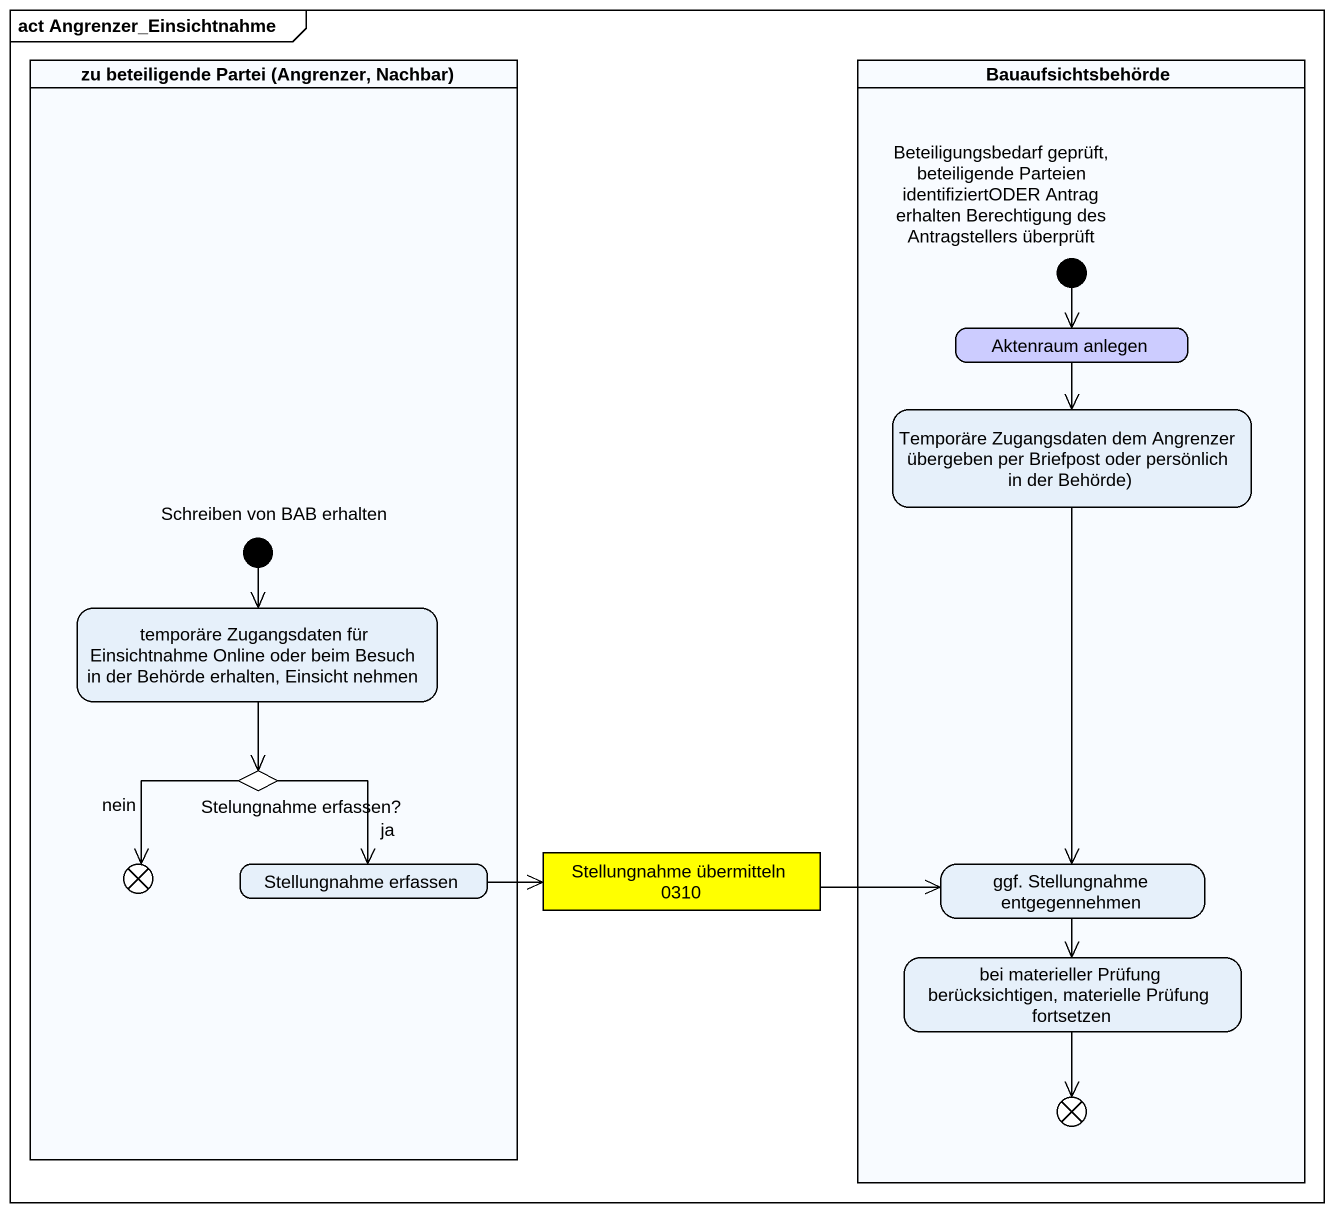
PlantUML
@startuml
mainframe act Angrenzer_Einsichtnahme
hide empty description
state "zu beteiligende Partei (Angrenzer, Nachbar)" as zu_beteiligende_Partei <<partition>> {
  state "Schreiben von BAB erhalten" as Schreiben_von_BAB_erhalten <<start>>
  state "temporäre Zugangsdaten für Einsichtnahme Online oder beim Besuch in der Behörde erhalten, Einsicht nehmen" as temporäre_Zugangsdaten_für
  state "Stelungnahme erfassen?" as Stelungnahme_erfassen <<choice>>
  state flowfinal1 <<end>>
  state "Stellungnahme erfassen" as Stellungnahme_erfassen
}
state Bauaufsichtsbehörde <<partition>> {
  state "Beteiligungsbedarf geprüft, beteiligende Parteien identifiziertODER Antrag erhalten Berechtigung des Antragstellers überprüft" as Beteiligungsbedarf_geprüft <<start>>
  state "Aktenraum anlegen" as Aktenraum_anlegen #CCCCFF
  state "Temporäre Zugangsdaten dem Angrenzer übergeben per Briefpost oder persönlich in der Behörde)" as Temporäre_Zugangsdaten_dem
  state "ggf. Stellungnahme entgegennehmen" as ggf_Stellungnahme
  state "bei materieller Prüfung berücksichtigen, materielle Prüfung fortsetzen" as bei_materieller_Prüfung
  state flowfinal2 <<end>>
}
state "Stellungnahme übermitteln 0310" as Stellungnahme_übermitteln <<object>> #FFFF00
Beteiligungsbedarf_geprüft --> Aktenraum_anlegen
Aktenraum_anlegen --> Temporäre_Zugangsdaten_dem
Temporäre_Zugangsdaten_dem --> ggf_Stellungnahme
Schreiben_von_BAB_erhalten --> temporäre_Zugangsdaten_für
temporäre_Zugangsdaten_für --> Stelungnahme_erfassen
Stelungnahme_erfassen --> flowfinal1 : nein
Stelungnahme_erfassen --> Stellungnahme_erfassen : ja
Stellungnahme_erfassen -right-> Stellungnahme_übermitteln
Stellungnahme_übermitteln -right-> ggf_Stellungnahme
ggf_Stellungnahme --> bei_materieller_Prüfung
bei_materieller_Prüfung --> flowfinal2
@enduml
